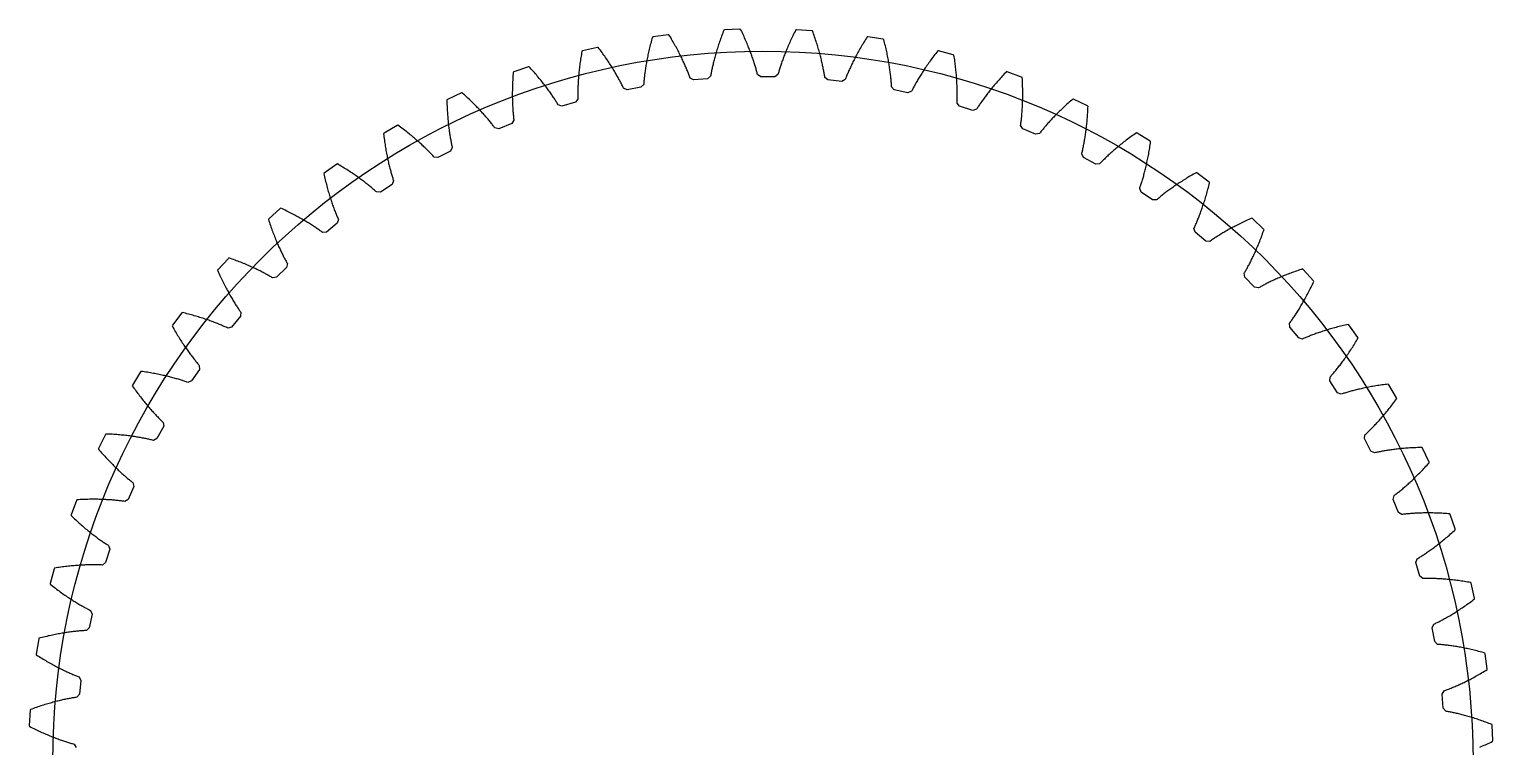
# Model space of a CAD drawing. Extents: x -37.7 to 39.8, y 270.3 to 347.9.
# Drawn here: x -37.7 to 39.8, y 309.8 to 347.9 of the extents above; entities that cross this region are included whole.
import ezdxf

# ---------------------------------------------------------------- set-up
doc = ezdxf.new("R2010")
doc.units = 0
doc.layers.get('0').update_dxf_attribs({"linetype": 'CONTINUOUS'})

msp = doc.modelspace()

# ---------------------------------------------------------------- linework, layer by layer
msp.add_lwpolyline([(39.15, 309.822), (39.222, 309.853), (39.294, 309.885), (39.368, 309.917), (39.442, 309.95), (39.517, 309.985), (39.593, 310.02), (39.669, 310.055), (39.746, 310.092), (39.824, 310.13), (39.83, 310.166), (39.798, 310.981), (39.79, 311.017), (39.709, 311.048), (39.629, 311.079), (39.55, 311.109), (39.472, 311.138), (39.395, 311.166), (39.318, 311.193), (39.242, 311.22), (39.167, 311.246), (39.093, 311.271), (39.02, 311.295), (38.948, 311.319), (38.877, 311.342), (38.806, 311.364), (38.737, 311.386), (38.668, 311.407), (38.6, 311.427), (38.533, 311.446), (38.467, 311.465), (38.402, 311.484), (38.338, 311.501), (38.274, 311.518), (38.212, 311.534), (38.15, 311.55), (38.09, 311.565), (38.03, 311.58), (37.972, 311.594), (37.914, 311.607), (37.857, 311.62), (37.802, 311.633), (37.747, 311.645), (37.693, 311.656), (37.64, 311.667), (37.588, 311.677), (37.537, 311.687), (37.487, 311.696), (37.438, 311.705), (37.391, 311.714), (37.344, 311.722), (37.208, 311.883), (37.143, 312.622), (37.248, 312.804), (37.293, 312.82), (37.339, 312.837), (37.385, 312.854), (37.433, 312.872), (37.481, 312.891), (37.531, 312.91), (37.581, 312.93), (37.632, 312.95), (37.684, 312.972), (37.736, 312.994), (37.79, 313.016), (37.844, 313.04), (37.9, 313.064), (37.956, 313.089), (38.013, 313.114), (38.07, 313.14), (38.129, 313.167), (38.188, 313.195), (38.248, 313.224), (38.309, 313.253), (38.371, 313.283), (38.434, 313.314), (38.497, 313.346), (38.561, 313.379), (38.626, 313.412), (38.691, 313.446), (38.757, 313.481), (38.824, 313.517), (38.892, 313.554), (38.961, 313.592), (39.03, 313.63), (39.1, 313.67), (39.17, 313.71), (39.242, 313.752), (39.313, 313.794), (39.386, 313.837), (39.459, 313.881), (39.533, 313.926), (39.535, 313.963), (39.424, 314.771), (39.412, 314.806), (39.329, 314.829), (39.246, 314.852), (39.165, 314.873), (39.084, 314.895), (39.004, 314.915), (38.925, 314.935), (38.847, 314.954), (38.77, 314.972), (38.694, 314.99), (38.619, 315.007), (38.545, 315.024), (38.471, 315.04), (38.399, 315.055), (38.328, 315.07), (38.257, 315.084), (38.188, 315.097), (38.119, 315.11), (38.052, 315.122), (37.985, 315.134), (37.919, 315.145), (37.855, 315.156), (37.791, 315.166), (37.728, 315.176), (37.667, 315.185), (37.606, 315.194), (37.546, 315.202), (37.487, 315.21), (37.43, 315.217), (37.373, 315.224), (37.317, 315.23), (37.263, 315.236), (37.209, 315.242), (37.156, 315.247), (37.105, 315.252), (37.054, 315.256), (37.005, 315.26), (36.956, 315.264), (36.908, 315.267), (36.758, 315.414), (36.62, 316.143), (36.707, 316.335), (36.75, 316.355), (36.794, 316.377), (36.839, 316.398), (36.885, 316.421), (36.931, 316.444), (36.978, 316.468), (37.026, 316.493), (37.075, 316.518), (37.124, 316.545), (37.175, 316.572), (37.226, 316.599), (37.278, 316.628), (37.33, 316.657), (37.384, 316.688), (37.438, 316.719), (37.493, 316.75), (37.548, 316.783), (37.605, 316.816), (37.662, 316.851), (37.719, 316.886), (37.778, 316.922), (37.837, 316.959), (37.897, 316.997), (37.957, 317.035), (38.019, 317.075), (38.081, 317.116), (38.143, 317.157), (38.206, 317.199), (38.27, 317.243), (38.334, 317.287), (38.399, 317.332), (38.465, 317.378), (38.531, 317.425), (38.598, 317.473), (38.666, 317.522), (38.734, 317.572), (38.802, 317.624), (38.872, 317.676), (38.87, 317.712), (38.68, 318.506), (38.665, 318.539), (38.579, 318.554), (38.495, 318.569), (38.412, 318.582), (38.329, 318.596), (38.248, 318.608), (38.168, 318.62), (38.088, 318.631), (38.01, 318.642), (37.932, 318.652), (37.856, 318.662), (37.78, 318.671), (37.706, 318.68), (37.632, 318.688), (37.56, 318.695), (37.488, 318.702), (37.418, 318.709), (37.348, 318.715), (37.28, 318.721), (37.212, 318.726), (37.146, 318.731), (37.08, 318.735), (37.016, 318.739), (36.953, 318.742), (36.89, 318.745), (36.829, 318.748), (36.769, 318.75), (36.71, 318.752), (36.652, 318.754), (36.595, 318.755), (36.538, 318.756), (36.483, 318.757), (36.43, 318.757), (36.377, 318.757), (36.325, 318.757), (36.274, 318.756), (36.224, 318.756), (36.176, 318.754), (36.128, 318.753), (35.963, 318.884), (35.755, 319.597), (35.823, 319.796), (35.864, 319.82), (35.906, 319.846), (35.948, 319.872), (35.991, 319.899), (36.035, 319.927), (36.079, 319.955), (36.125, 319.984), (36.171, 320.014), (36.218, 320.045), (36.265, 320.077), (36.313, 320.11), (36.362, 320.143), (36.411, 320.178), (36.462, 320.213), (36.512, 320.249), (36.564, 320.286), (36.616, 320.324), (36.669, 320.363), (36.722, 320.403), (36.776, 320.443), (36.831, 320.485), (36.886, 320.528), (36.942, 320.571), (36.999, 320.616), (37.056, 320.661), (37.113, 320.707), (37.171, 320.755), (37.23, 320.803), (37.289, 320.852), (37.349, 320.903), (37.409, 320.954), (37.47, 321.006), (37.532, 321.06), (37.593, 321.114), (37.656, 321.17), (37.719, 321.226), (37.782, 321.284), (37.846, 321.342), (37.84, 321.379), (37.573, 322.149), (37.555, 322.181), (37.469, 322.188), (37.383, 322.194), (37.299, 322.2), (37.216, 322.205), (37.134, 322.209), (37.052, 322.213), (36.972, 322.217), (36.893, 322.22), (36.815, 322.222), (36.738, 322.224), (36.662, 322.226), (36.587, 322.227), (36.513, 322.228), (36.44, 322.229), (36.368, 322.229), (36.297, 322.228), (36.228, 322.227), (36.159, 322.226), (36.091, 322.225), (36.025, 322.223), (35.959, 322.221), (35.895, 322.219), (35.831, 322.216), (35.769, 322.213), (35.708, 322.209), (35.648, 322.206), (35.589, 322.202), (35.531, 322.198), (35.474, 322.194), (35.418, 322.189), (35.363, 322.184), (35.309, 322.179), (35.257, 322.174), (35.205, 322.169), (35.154, 322.163), (35.105, 322.158), (35.057, 322.152), (35.009, 322.146), (34.833, 322.26), (34.556, 322.949), (34.604, 323.154), (34.642, 323.182), (34.681, 323.211), (34.721, 323.241), (34.761, 323.272), (34.802, 323.304), (34.843, 323.337), (34.886, 323.371), (34.928, 323.405), (34.972, 323.441), (35.016, 323.477), (35.061, 323.514), (35.106, 323.552), (35.152, 323.591), (35.198, 323.631), (35.245, 323.672), (35.293, 323.714), (35.341, 323.757), (35.39, 323.801), (35.439, 323.846), (35.489, 323.891), (35.539, 323.938), (35.59, 323.986), (35.642, 324.035), (35.693, 324.084), (35.746, 324.135), (35.798, 324.187), (35.852, 324.24), (35.905, 324.294), (35.959, 324.349), (36.014, 324.405), (36.069, 324.462), (36.124, 324.52), (36.18, 324.579), (36.236, 324.639), (36.293, 324.7), (36.35, 324.763), (36.407, 324.826), (36.465, 324.891), (36.456, 324.926), (36.115, 325.667), (36.094, 325.697), (36.007, 325.695), (35.922, 325.693), (35.837, 325.69), (35.754, 325.687), (35.671, 325.684), (35.59, 325.68), (35.51, 325.675), (35.431, 325.671), (35.353, 325.665), (35.276, 325.66), (35.2, 325.654), (35.126, 325.648), (35.052, 325.642), (34.979, 325.635), (34.908, 325.628), (34.837, 325.621), (34.768, 325.613), (34.7, 325.605), (34.633, 325.597), (34.567, 325.589), (34.502, 325.58), (34.438, 325.572), (34.375, 325.563), (34.313, 325.554), (34.253, 325.544), (34.193, 325.535), (34.135, 325.525), (34.077, 325.515), (34.021, 325.505), (33.966, 325.495), (33.912, 325.485), (33.859, 325.475), (33.807, 325.465), (33.756, 325.454), (33.706, 325.444), (33.658, 325.433), (33.61, 325.423), (33.564, 325.412), (33.377, 325.509), (33.034, 326.167), (33.061, 326.376), (33.097, 326.408), (33.133, 326.441), (33.169, 326.475), (33.206, 326.509), (33.244, 326.545), (33.282, 326.582), (33.321, 326.619), (33.36, 326.658), (33.4, 326.697), (33.44, 326.738), (33.481, 326.779), (33.522, 326.822), (33.564, 326.865), (33.606, 326.909), (33.649, 326.955), (33.692, 327.001), (33.736, 327.048), (33.78, 327.097), (33.825, 327.146), (33.87, 327.197), (33.916, 327.248), (33.961, 327.301), (34.008, 327.354), (34.054, 327.409), (34.101, 327.464), (34.149, 327.521), (34.197, 327.579), (34.245, 327.638), (34.293, 327.698), (34.342, 327.759), (34.391, 327.821), (34.441, 327.884), (34.49, 327.948), (34.541, 328.014), (34.591, 328.08), (34.641, 328.148), (34.692, 328.217), (34.743, 328.287), (34.731, 328.322), (34.319, 329.025), (34.295, 329.053), (34.209, 329.043), (34.124, 329.032), (34.04, 329.021), (33.957, 329.01), (33.876, 328.998), (33.795, 328.986), (33.716, 328.974), (33.638, 328.962), (33.561, 328.949), (33.485, 328.936), (33.41, 328.923), (33.336, 328.909), (33.263, 328.896), (33.192, 328.882), (33.121, 328.868), (33.052, 328.854), (32.984, 328.839), (32.917, 328.825), (32.851, 328.81), (32.786, 328.795), (32.722, 328.781), (32.659, 328.766), (32.597, 328.751), (32.537, 328.735), (32.478, 328.72), (32.419, 328.705), (32.362, 328.69), (32.306, 328.674), (32.251, 328.659), (32.197, 328.644), (32.144, 328.628), (32.092, 328.613), (32.042, 328.597), (31.992, 328.582), (31.944, 328.567), (31.896, 328.552), (31.85, 328.537), (31.805, 328.522), (31.609, 328.599), (31.203, 329.221), (31.211, 329.431), (31.243, 329.466), (31.275, 329.503), (31.308, 329.54), (31.341, 329.578), (31.375, 329.617), (31.41, 329.658), (31.445, 329.699), (31.48, 329.741), (31.516, 329.784), (31.552, 329.828), (31.588, 329.874), (31.625, 329.92), (31.663, 329.967), (31.701, 330.015), (31.739, 330.065), (31.777, 330.115), (31.816, 330.167), (31.855, 330.219), (31.895, 330.273), (31.935, 330.327), (31.975, 330.383), (32.016, 330.44), (32.056, 330.498), (32.098, 330.556), (32.139, 330.616), (32.181, 330.678), (32.222, 330.74), (32.265, 330.803), (32.307, 330.867), (32.35, 330.933), (32.392, 331), (32.435, 331.067), (32.479, 331.136), (32.522, 331.206), (32.566, 331.277), (32.609, 331.35), (32.653, 331.423), (32.697, 331.498), (32.682, 331.531), (32.202, 332.191), (32.175, 332.216), (32.091, 332.198), (32.007, 332.179), (31.925, 332.159), (31.844, 332.14), (31.764, 332.121), (31.685, 332.101), (31.607, 332.081), (31.531, 332.061), (31.455, 332.041), (31.381, 332.02), (31.308, 332), (31.236, 331.979), (31.165, 331.959), (31.095, 331.938), (31.026, 331.917), (30.958, 331.896), (30.892, 331.875), (30.826, 331.854), (30.762, 331.833), (30.699, 331.812), (30.637, 331.791), (30.576, 331.77), (30.516, 331.749), (30.457, 331.728), (30.4, 331.707), (30.343, 331.686), (30.288, 331.665), (30.233, 331.645), (30.18, 331.624), (30.128, 331.603), (30.077, 331.583), (30.027, 331.562), (29.978, 331.542), (29.93, 331.522), (29.884, 331.502), (29.838, 331.482), (29.793, 331.463), (29.75, 331.443), (29.548, 331.502), (29.083, 332.08), (29.069, 332.29), (29.098, 332.328), (29.126, 332.368), (29.155, 332.408), (29.185, 332.449), (29.215, 332.492), (29.245, 332.535), (29.276, 332.58), (29.307, 332.625), (29.338, 332.672), (29.37, 332.719), (29.402, 332.768), (29.434, 332.817), (29.467, 332.868), (29.499, 332.92), (29.533, 332.973), (29.566, 333.027), (29.6, 333.082), (29.634, 333.138), (29.668, 333.195), (29.702, 333.253), (29.737, 333.312), (29.771, 333.373), (29.806, 333.434), (29.842, 333.497), (29.877, 333.561), (29.912, 333.626), (29.948, 333.692), (29.984, 333.759), (30.019, 333.827), (30.055, 333.897), (30.092, 333.967), (30.128, 334.039), (30.164, 334.112), (30.2, 334.185), (30.237, 334.261), (30.273, 334.337), (30.309, 334.414), (30.346, 334.493), (30.327, 334.524), (29.786, 335.134), (29.756, 335.157), (29.674, 335.13), (29.593, 335.103), (29.513, 335.076), (29.434, 335.048), (29.356, 335.021), (29.28, 334.994), (29.204, 334.966), (29.13, 334.939), (29.057, 334.911), (28.985, 334.884), (28.914, 334.856), (28.844, 334.829), (28.776, 334.801), (28.708, 334.774), (28.642, 334.746), (28.577, 334.719), (28.512, 334.691), (28.449, 334.664), (28.387, 334.637), (28.327, 334.61), (28.267, 334.583), (28.208, 334.556), (28.151, 334.529), (28.094, 334.502), (28.039, 334.476), (27.985, 334.449), (27.932, 334.423), (27.88, 334.397), (27.829, 334.371), (27.779, 334.346), (27.73, 334.32), (27.682, 334.295), (27.636, 334.27), (27.59, 334.246), (27.546, 334.221), (27.502, 334.197), (27.46, 334.173), (27.418, 334.15), (27.211, 334.188), (26.692, 334.718), (26.658, 334.926), (26.682, 334.967), (26.707, 335.008), (26.732, 335.051), (26.757, 335.096), (26.783, 335.141), (26.809, 335.187), (26.835, 335.234), (26.861, 335.282), (26.888, 335.332), (26.915, 335.382), (26.942, 335.434), (26.969, 335.486), (26.997, 335.54), (27.024, 335.594), (27.052, 335.65), (27.08, 335.707), (27.108, 335.765), (27.136, 335.824), (27.165, 335.885), (27.193, 335.946), (27.222, 336.008), (27.251, 336.072), (27.279, 336.137), (27.308, 336.203), (27.337, 336.269), (27.366, 336.338), (27.395, 336.407), (27.424, 336.477), (27.453, 336.548), (27.482, 336.621), (27.511, 336.695), (27.54, 336.77), (27.569, 336.846), (27.598, 336.923), (27.627, 337.001), (27.655, 337.08), (27.684, 337.161), (27.713, 337.243), (27.691, 337.272), (27.092, 337.826), (27.061, 337.846), (26.981, 337.811), (26.903, 337.776), (26.826, 337.741), (26.751, 337.706), (26.676, 337.672), (26.602, 337.637), (26.53, 337.602), (26.459, 337.568), (26.389, 337.533), (26.32, 337.498), (26.252, 337.464), (26.185, 337.43), (26.12, 337.396), (26.055, 337.362), (25.992, 337.328), (25.929, 337.294), (25.868, 337.261), (25.808, 337.227), (25.749, 337.194), (25.691, 337.161), (25.635, 337.128), (25.579, 337.096), (25.524, 337.064), (25.471, 337.032), (25.419, 337), (25.367, 336.968), (25.317, 336.937), (25.268, 336.906), (25.219, 336.875), (25.172, 336.845), (25.126, 336.815), (25.081, 336.785), (25.037, 336.756), (24.994, 336.727), (24.952, 336.698), (24.911, 336.67), (24.871, 336.642), (24.833, 336.614), (24.623, 336.632), (24.054, 337.109), (24, 337.312), (24.02, 337.355), (24.041, 337.399), (24.061, 337.445), (24.082, 337.491), (24.103, 337.538), (24.125, 337.587), (24.146, 337.636), (24.167, 337.687), (24.189, 337.739), (24.211, 337.791), (24.233, 337.845), (24.255, 337.9), (24.277, 337.956), (24.299, 338.014), (24.321, 338.072), (24.343, 338.131), (24.366, 338.192), (24.388, 338.253), (24.41, 338.316), (24.433, 338.38), (24.455, 338.445), (24.477, 338.511), (24.5, 338.578), (24.522, 338.647), (24.544, 338.716), (24.566, 338.787), (24.588, 338.858), (24.61, 338.931), (24.632, 339.005), (24.654, 339.08), (24.675, 339.156), (24.697, 339.234), (24.718, 339.312), (24.739, 339.392), (24.76, 339.472), (24.781, 339.554), (24.802, 339.637), (24.822, 339.721), (24.798, 339.749), (24.148, 340.241), (24.115, 340.258), (24.039, 340.215), (23.965, 340.173), (23.892, 340.131), (23.82, 340.089), (23.749, 340.047), (23.679, 340.005), (23.61, 339.963), (23.543, 339.922), (23.476, 339.88), (23.411, 339.839), (23.347, 339.799), (23.284, 339.758), (23.222, 339.718), (23.161, 339.677), (23.101, 339.638), (23.043, 339.598), (22.985, 339.559), (22.929, 339.519), (22.873, 339.481), (22.819, 339.442), (22.766, 339.404), (22.713, 339.366), (22.662, 339.329), (22.612, 339.292), (22.563, 339.255), (22.515, 339.218), (22.468, 339.182), (22.422, 339.147), (22.377, 339.111), (22.333, 339.077), (22.29, 339.042), (22.248, 339.008), (22.208, 338.975), (22.168, 338.942), (22.129, 338.909), (22.091, 338.877), (22.054, 338.845), (22.018, 338.814), (21.807, 338.811), (21.195, 339.229), (21.121, 339.427), (21.137, 339.471), (21.153, 339.517), (21.169, 339.564), (21.185, 339.613), (21.202, 339.662), (21.218, 339.712), (21.234, 339.764), (21.251, 339.816), (21.267, 339.87), (21.284, 339.924), (21.3, 339.98), (21.317, 340.037), (21.333, 340.095), (21.35, 340.154), (21.366, 340.214), (21.382, 340.276), (21.399, 340.338), (21.415, 340.401), (21.431, 340.466), (21.447, 340.532), (21.463, 340.599), (21.478, 340.667), (21.494, 340.736), (21.509, 340.806), (21.525, 340.877), (21.54, 340.949), (21.555, 341.023), (21.569, 341.098), (21.584, 341.173), (21.598, 341.25), (21.612, 341.328), (21.626, 341.407), (21.64, 341.487), (21.653, 341.569), (21.666, 341.651), (21.679, 341.734), (21.691, 341.819), (21.703, 341.905), (21.676, 341.93), (20.981, 342.356), (20.946, 342.369), (20.875, 342.319), (20.805, 342.27), (20.737, 342.221), (20.669, 342.172), (20.603, 342.123), (20.537, 342.075), (20.473, 342.027), (20.41, 341.979), (20.348, 341.931), (20.287, 341.884), (20.227, 341.837), (20.169, 341.79), (20.111, 341.744), (20.054, 341.698), (19.999, 341.653), (19.944, 341.608), (19.891, 341.563), (19.838, 341.518), (19.787, 341.474), (19.737, 341.431), (19.687, 341.387), (19.639, 341.345), (19.592, 341.302), (19.546, 341.26), (19.5, 341.219), (19.456, 341.178), (19.413, 341.138), (19.371, 341.098), (19.329, 341.058), (19.289, 341.019), (19.25, 340.981), (19.211, 340.943), (19.174, 340.905), (19.138, 340.869), (19.102, 340.832), (19.067, 340.796), (19.034, 340.761), (19.001, 340.727), (18.792, 340.703), (18.141, 341.06), (18.048, 341.249), (18.06, 341.295), (18.071, 341.342), (18.083, 341.391), (18.094, 341.44), (18.106, 341.491), (18.117, 341.542), (18.128, 341.595), (18.139, 341.649), (18.151, 341.704), (18.162, 341.76), (18.173, 341.817), (18.183, 341.875), (18.194, 341.935), (18.205, 341.995), (18.215, 342.057), (18.225, 342.119), (18.235, 342.183), (18.245, 342.248), (18.255, 342.313), (18.264, 342.38), (18.274, 342.449), (18.282, 342.518), (18.291, 342.588), (18.3, 342.659), (18.308, 342.732), (18.316, 342.805), (18.323, 342.88), (18.331, 342.956), (18.338, 343.032), (18.345, 343.11), (18.351, 343.189), (18.357, 343.269), (18.362, 343.35), (18.368, 343.432), (18.373, 343.516), (18.377, 343.6), (18.381, 343.686), (18.385, 343.772), (18.355, 343.794), (17.622, 344.15), (17.586, 344.16), (17.52, 344.104), (17.456, 344.048), (17.392, 343.992), (17.33, 343.937), (17.268, 343.882), (17.208, 343.827), (17.149, 343.773), (17.091, 343.719), (17.034, 343.666), (16.978, 343.613), (16.923, 343.56), (16.869, 343.508), (16.816, 343.456), (16.764, 343.405), (16.713, 343.354), (16.664, 343.304), (16.615, 343.254), (16.567, 343.205), (16.52, 343.156), (16.474, 343.107), (16.43, 343.06), (16.386, 343.012), (16.343, 342.966), (16.301, 342.919), (16.26, 342.874), (16.22, 342.829), (16.181, 342.784), (16.143, 342.74), (16.106, 342.697), (16.069, 342.654), (16.034, 342.612), (15.999, 342.57), (15.966, 342.53), (15.933, 342.489), (15.901, 342.45), (15.87, 342.411), (15.84, 342.372), (15.811, 342.335), (15.605, 342.291), (14.923, 342.582), (14.812, 342.761), (14.819, 342.808), (14.826, 342.856), (14.832, 342.905), (14.839, 342.956), (14.845, 343.007), (14.851, 343.06), (14.857, 343.113), (14.863, 343.168), (14.869, 343.224), (14.875, 343.281), (14.88, 343.339), (14.885, 343.398), (14.89, 343.458), (14.894, 343.519), (14.899, 343.581), (14.903, 343.644), (14.906, 343.709), (14.91, 343.774), (14.913, 343.841), (14.916, 343.908), (14.918, 343.977), (14.921, 344.047), (14.922, 344.117), (14.924, 344.189), (14.925, 344.262), (14.926, 344.336), (14.926, 344.411), (14.926, 344.487), (14.925, 344.564), (14.924, 344.642), (14.923, 344.722), (14.921, 344.802), (14.919, 344.883), (14.916, 344.965), (14.912, 345.049), (14.909, 345.133), (14.904, 345.219), (14.899, 345.305), (14.868, 345.324), (14.103, 345.607), (14.066, 345.613), (14.007, 345.55), (13.948, 345.488), (13.89, 345.426), (13.833, 345.365), (13.778, 345.305), (13.723, 345.244), (13.669, 345.185), (13.617, 345.125), (13.565, 345.067), (13.515, 345.008), (13.465, 344.951), (13.417, 344.893), (13.369, 344.837), (13.323, 344.781), (13.277, 344.725), (13.232, 344.67), (13.189, 344.616), (13.146, 344.562), (13.104, 344.509), (13.063, 344.456), (13.023, 344.404), (12.984, 344.353), (12.946, 344.302), (12.909, 344.252), (12.873, 344.203), (12.838, 344.154), (12.803, 344.106), (12.769, 344.058), (12.737, 344.012), (12.705, 343.965), (12.674, 343.92), (12.643, 343.875), (12.614, 343.831), (12.585, 343.788), (12.558, 343.746), (12.531, 343.704), (12.505, 343.663), (12.479, 343.622), (12.279, 343.559), (11.571, 343.781), (11.443, 343.948), (11.445, 343.996), (11.447, 344.045), (11.449, 344.094), (11.451, 344.145), (11.452, 344.197), (11.453, 344.25), (11.454, 344.304), (11.454, 344.359), (11.454, 344.415), (11.454, 344.472), (11.454, 344.53), (11.453, 344.589), (11.452, 344.65), (11.451, 344.711), (11.449, 344.773), (11.447, 344.837), (11.444, 344.901), (11.441, 344.967), (11.438, 345.033), (11.434, 345.101), (11.43, 345.169), (11.425, 345.239), (11.42, 345.309), (11.414, 345.381), (11.408, 345.454), (11.402, 345.527), (11.395, 345.602), (11.387, 345.678), (11.379, 345.754), (11.37, 345.832), (11.361, 345.911), (11.351, 345.99), (11.341, 346.071), (11.33, 346.153), (11.319, 346.235), (11.307, 346.319), (11.294, 346.403), (11.281, 346.489), (11.247, 346.505), (10.458, 346.711), (10.422, 346.714), (10.368, 346.645), (10.316, 346.578), (10.264, 346.511), (10.214, 346.444), (10.164, 346.379), (10.116, 346.313), (10.068, 346.249), (10.022, 346.184), (9.976, 346.121), (9.932, 346.058), (9.888, 345.996), (9.845, 345.934), (9.804, 345.873), (9.763, 345.813), (9.723, 345.753), (9.684, 345.694), (9.646, 345.636), (9.608, 345.578), (9.572, 345.521), (9.537, 345.464), (9.502, 345.409), (9.468, 345.354), (9.435, 345.3), (9.403, 345.246), (9.372, 345.193), (9.342, 345.141), (9.312, 345.09), (9.283, 345.04), (9.255, 344.99), (9.228, 344.941), (9.201, 344.893), (9.176, 344.845), (9.151, 344.798), (9.126, 344.753), (9.103, 344.708), (9.08, 344.663), (9.058, 344.62), (9.037, 344.577), (8.844, 344.494), (8.117, 344.646), (7.974, 344.8), (7.971, 344.848), (7.968, 344.896), (7.965, 344.946), (7.962, 344.997), (7.958, 345.048), (7.954, 345.101), (7.95, 345.155), (7.945, 345.21), (7.939, 345.265), (7.934, 345.322), (7.928, 345.38), (7.921, 345.439), (7.914, 345.499), (7.907, 345.56), (7.899, 345.622), (7.89, 345.684), (7.882, 345.748), (7.872, 345.813), (7.862, 345.879), (7.852, 345.946), (7.841, 346.014), (7.829, 346.083), (7.817, 346.152), (7.805, 346.223), (7.792, 346.295), (7.778, 346.367), (7.764, 346.441), (7.749, 346.516), (7.733, 346.591), (7.717, 346.668), (7.7, 346.745), (7.683, 346.823), (7.664, 346.902), (7.646, 346.983), (7.626, 347.064), (7.606, 347.146), (7.585, 347.229), (7.563, 347.313), (7.529, 347.325), (6.723, 347.453), (6.686, 347.452), (6.64, 347.379), (6.594, 347.306), (6.55, 347.235), (6.506, 347.164), (6.463, 347.093), (6.421, 347.024), (6.38, 346.954), (6.34, 346.886), (6.301, 346.818), (6.263, 346.751), (6.226, 346.685), (6.189, 346.62), (6.154, 346.555), (6.119, 346.491), (6.085, 346.427), (6.052, 346.365), (6.02, 346.303), (5.988, 346.242), (5.958, 346.182), (5.928, 346.122), (5.899, 346.063), (5.871, 346.005), (5.843, 345.948), (5.817, 345.892), (5.791, 345.836), (5.766, 345.781), (5.741, 345.727), (5.717, 345.674), (5.694, 345.622), (5.672, 345.571), (5.65, 345.52), (5.629, 345.47), (5.609, 345.421), (5.59, 345.373), (5.571, 345.326), (5.552, 345.28), (5.535, 345.235), (5.518, 345.19), (5.333, 345.088), (4.596, 345.169), (4.438, 345.308), (4.431, 345.355), (4.423, 345.403), (4.415, 345.452), (4.407, 345.502), (4.398, 345.553), (4.389, 345.605), (4.379, 345.658), (4.369, 345.712), (4.358, 345.767), (4.347, 345.823), (4.335, 345.88), (4.323, 345.938), (4.31, 345.997), (4.297, 346.057), (4.283, 346.118), (4.268, 346.18), (4.253, 346.242), (4.237, 346.306), (4.221, 346.371), (4.204, 346.436), (4.187, 346.502), (4.169, 346.57), (4.15, 346.638), (4.13, 346.707), (4.11, 346.777), (4.089, 346.848), (4.068, 346.92), (4.046, 346.993), (4.023, 347.066), (3.999, 347.141), (3.975, 347.216), (3.95, 347.292), (3.924, 347.37), (3.897, 347.448), (3.87, 347.526), (3.842, 347.606), (3.813, 347.686), (3.783, 347.768), (3.747, 347.777), (2.933, 347.825), (2.897, 347.82), (2.857, 347.743), (2.819, 347.667), (2.782, 347.591), (2.745, 347.516), (2.71, 347.442), (2.675, 347.368), (2.641, 347.295), (2.608, 347.224), (2.576, 347.152), (2.544, 347.082), (2.513, 347.012), (2.484, 346.944), (2.455, 346.876), (2.426, 346.808), (2.399, 346.742), (2.372, 346.676), (2.346, 346.612), (2.321, 346.548), (2.296, 346.485), (2.272, 346.423), (2.249, 346.361), (2.227, 346.301), (2.205, 346.241), (2.184, 346.183), (2.164, 346.125), (2.144, 346.068), (2.125, 346.012), (2.107, 345.956), (2.089, 345.902), (2.072, 345.849), (2.055, 345.796), (2.039, 345.745), (2.024, 345.694), (2.009, 345.644), (1.995, 345.596), (1.981, 345.548), (1.968, 345.501), (1.955, 345.455), (1.782, 345.336), (1.04, 345.343), (0.869, 345.466), (0.857, 345.512), (0.845, 345.56), (0.833, 345.608), (0.819, 345.657), (0.806, 345.707), (0.791, 345.758), (0.776, 345.809), (0.761, 345.862), (0.745, 345.916), (0.728, 345.971), (0.711, 346.026), (0.693, 346.083), (0.674, 346.14), (0.655, 346.198), (0.635, 346.257), (0.615, 346.317), (0.594, 346.378), (0.572, 346.44), (0.549, 346.503), (0.526, 346.566), (0.502, 346.631), (0.477, 346.696), (0.452, 346.762), (0.426, 346.829), (0.399, 346.897), (0.371, 346.965), (0.343, 347.035), (0.314, 347.105), (0.284, 347.176), (0.253, 347.248), (0.221, 347.32), (0.189, 347.394), (0.156, 347.468), (0.121, 347.543), (0.086, 347.619), (0.051, 347.695), (0.014, 347.772), (-0.024, 347.85), (-0.06, 347.856), (-0.875, 347.824), (-0.911, 347.816), (-0.942, 347.735), (-0.973, 347.655), (-1.003, 347.576), (-1.032, 347.498), (-1.06, 347.421), (-1.087, 347.344), (-1.114, 347.268), (-1.14, 347.193), (-1.165, 347.119), (-1.189, 347.046), (-1.213, 346.974), (-1.236, 346.903), (-1.258, 346.832), (-1.28, 346.763), (-1.301, 346.694), (-1.321, 346.626), (-1.34, 346.559), (-1.359, 346.493), (-1.378, 346.428), (-1.395, 346.364), (-1.412, 346.3), (-1.428, 346.238), (-1.444, 346.176), (-1.459, 346.116), (-1.474, 346.056), (-1.488, 345.998), (-1.501, 345.94), (-1.514, 345.883), (-1.527, 345.828), (-1.539, 345.773), (-1.55, 345.719), (-1.561, 345.666), (-1.571, 345.614), (-1.581, 345.563), (-1.59, 345.513), (-1.599, 345.464), (-1.608, 345.417), (-1.616, 345.37), (-1.777, 345.234), (-2.516, 345.169), (-2.698, 345.274), (-2.714, 345.319), (-2.731, 345.365), (-2.748, 345.411), (-2.766, 345.459), (-2.785, 345.507), (-2.804, 345.557), (-2.824, 345.607), (-2.845, 345.658), (-2.866, 345.71), (-2.888, 345.762), (-2.91, 345.816), (-2.934, 345.87), (-2.958, 345.926), (-2.983, 345.982), (-3.008, 346.039), (-3.034, 346.096), (-3.061, 346.155), (-3.089, 346.214), (-3.118, 346.274), (-3.147, 346.335), (-3.177, 346.397), (-3.208, 346.46), (-3.24, 346.523), (-3.273, 346.587), (-3.306, 346.652), (-3.34, 346.717), (-3.375, 346.783), (-3.411, 346.85), (-3.448, 346.918), (-3.486, 346.987), (-3.524, 347.056), (-3.564, 347.126), (-3.604, 347.196), (-3.646, 347.268), (-3.688, 347.339), (-3.731, 347.412), (-3.775, 347.485), (-3.82, 347.559), (-3.857, 347.561), (-4.665, 347.45), (-4.7, 347.438), (-4.723, 347.355), (-4.746, 347.272), (-4.768, 347.191), (-4.789, 347.11), (-4.809, 347.03), (-4.829, 346.951), (-4.848, 346.873), (-4.866, 346.796), (-4.884, 346.72), (-4.901, 346.645), (-4.918, 346.571), (-4.934, 346.497), (-4.949, 346.425), (-4.964, 346.354), (-4.978, 346.283), (-4.991, 346.214), (-5.004, 346.145), (-5.016, 346.078), (-5.028, 346.011), (-5.039, 345.945), (-5.05, 345.881), (-5.06, 345.817), (-5.07, 345.754), (-5.079, 345.693), (-5.088, 345.632), (-5.096, 345.572), (-5.104, 345.513), (-5.111, 345.456), (-5.118, 345.399), (-5.124, 345.343), (-5.13, 345.289), (-5.136, 345.235), (-5.141, 345.182), (-5.146, 345.131), (-5.15, 345.08), (-5.154, 345.031), (-5.158, 344.982), (-5.161, 344.934), (-5.308, 344.784), (-6.037, 344.646), (-6.229, 344.733), (-6.249, 344.776), (-6.271, 344.82), (-6.292, 344.865), (-6.315, 344.911), (-6.338, 344.957), (-6.362, 345.004), (-6.387, 345.052), (-6.412, 345.101), (-6.439, 345.15), (-6.466, 345.201), (-6.493, 345.252), (-6.522, 345.304), (-6.551, 345.356), (-6.582, 345.41), (-6.613, 345.464), (-6.644, 345.519), (-6.677, 345.574), (-6.71, 345.631), (-6.745, 345.688), (-6.78, 345.745), (-6.816, 345.804), (-6.853, 345.863), (-6.891, 345.923), (-6.929, 345.983), (-6.969, 346.045), (-7.01, 346.107), (-7.051, 346.169), (-7.093, 346.232), (-7.137, 346.296), (-7.181, 346.36), (-7.226, 346.425), (-7.272, 346.491), (-7.319, 346.557), (-7.367, 346.624), (-7.416, 346.692), (-7.467, 346.76), (-7.518, 346.828), (-7.57, 346.898), (-7.606, 346.896), (-8.4, 346.706), (-8.433, 346.691), (-8.448, 346.605), (-8.463, 346.521), (-8.476, 346.438), (-8.49, 346.355), (-8.502, 346.274), (-8.514, 346.194), (-8.525, 346.114), (-8.536, 346.036), (-8.546, 345.958), (-8.556, 345.882), (-8.565, 345.806), (-8.574, 345.732), (-8.582, 345.658), (-8.589, 345.586), (-8.597, 345.514), (-8.603, 345.444), (-8.609, 345.374), (-8.615, 345.306), (-8.62, 345.238), (-8.625, 345.172), (-8.629, 345.106), (-8.633, 345.042), (-8.636, 344.979), (-8.639, 344.916), (-8.642, 344.855), (-8.644, 344.795), (-8.646, 344.736), (-8.648, 344.678), (-8.649, 344.621), (-8.65, 344.564), (-8.651, 344.509), (-8.651, 344.456), (-8.651, 344.403), (-8.651, 344.351), (-8.65, 344.3), (-8.65, 344.25), (-8.648, 344.202), (-8.647, 344.154), (-8.778, 343.989), (-9.491, 343.781), (-9.69, 343.849), (-9.715, 343.89), (-9.74, 343.932), (-9.766, 343.974), (-9.793, 344.017), (-9.821, 344.061), (-9.849, 344.105), (-9.878, 344.151), (-9.909, 344.197), (-9.939, 344.244), (-9.971, 344.291), (-10.004, 344.339), (-10.037, 344.388), (-10.072, 344.437), (-10.107, 344.488), (-10.143, 344.538), (-10.18, 344.59), (-10.218, 344.642), (-10.257, 344.695), (-10.297, 344.748), (-10.337, 344.802), (-10.379, 344.857), (-10.422, 344.912), (-10.465, 344.968), (-10.51, 345.025), (-10.555, 345.082), (-10.601, 345.139), (-10.649, 345.197), (-10.697, 345.256), (-10.746, 345.315), (-10.797, 345.375), (-10.848, 345.435), (-10.9, 345.496), (-10.954, 345.558), (-11.008, 345.619), (-11.064, 345.682), (-11.12, 345.745), (-11.178, 345.808), (-11.236, 345.872), (-11.273, 345.866), (-12.044, 345.599), (-12.075, 345.581), (-12.082, 345.495), (-12.088, 345.409), (-12.094, 345.325), (-12.099, 345.242), (-12.103, 345.16), (-12.107, 345.078), (-12.111, 344.998), (-12.114, 344.919), (-12.116, 344.841), (-12.118, 344.764), (-12.12, 344.688), (-12.121, 344.613), (-12.122, 344.539), (-12.123, 344.466), (-12.123, 344.394), (-12.122, 344.323), (-12.122, 344.254), (-12.12, 344.185), (-12.119, 344.117), (-12.117, 344.051), (-12.115, 343.985), (-12.113, 343.921), (-12.11, 343.857), (-12.107, 343.795), (-12.103, 343.734), (-12.1, 343.674), (-12.096, 343.615), (-12.092, 343.557), (-12.088, 343.5), (-12.083, 343.444), (-12.078, 343.389), (-12.073, 343.335), (-12.068, 343.283), (-12.063, 343.231), (-12.057, 343.18), (-12.052, 343.131), (-12.046, 343.083), (-12.04, 343.035), (-12.154, 342.859), (-12.843, 342.582), (-13.048, 342.63), (-13.076, 342.668), (-13.105, 342.707), (-13.136, 342.747), (-13.167, 342.787), (-13.198, 342.828), (-13.231, 342.869), (-13.265, 342.912), (-13.299, 342.954), (-13.335, 342.998), (-13.371, 343.042), (-13.408, 343.087), (-13.446, 343.132), (-13.485, 343.178), (-13.525, 343.224), (-13.566, 343.271), (-13.608, 343.319), (-13.651, 343.367), (-13.695, 343.416), (-13.74, 343.465), (-13.785, 343.515), (-13.832, 343.565), (-13.88, 343.616), (-13.929, 343.668), (-13.979, 343.719), (-14.029, 343.772), (-14.081, 343.824), (-14.134, 343.878), (-14.188, 343.931), (-14.243, 343.985), (-14.299, 344.04), (-14.356, 344.095), (-14.414, 344.15), (-14.473, 344.206), (-14.533, 344.262), (-14.594, 344.319), (-14.657, 344.376), (-14.72, 344.433), (-14.785, 344.491), (-14.821, 344.482), (-15.561, 344.141), (-15.591, 344.12), (-15.589, 344.033), (-15.587, 343.948), (-15.584, 343.863), (-15.581, 343.78), (-15.578, 343.697), (-15.574, 343.616), (-15.569, 343.536), (-15.565, 343.457), (-15.56, 343.379), (-15.554, 343.302), (-15.548, 343.226), (-15.542, 343.152), (-15.536, 343.078), (-15.529, 343.005), (-15.522, 342.934), (-15.515, 342.863), (-15.507, 342.794), (-15.499, 342.726), (-15.491, 342.659), (-15.483, 342.593), (-15.474, 342.528), (-15.466, 342.464), (-15.457, 342.401), (-15.448, 342.339), (-15.438, 342.279), (-15.429, 342.219), (-15.419, 342.161), (-15.409, 342.103), (-15.399, 342.047), (-15.389, 341.992), (-15.379, 341.938), (-15.369, 341.885), (-15.359, 341.833), (-15.348, 341.782), (-15.338, 341.732), (-15.327, 341.684), (-15.317, 341.636), (-15.306, 341.59), (-15.403, 341.403), (-16.061, 341.06), (-16.27, 341.087), (-16.302, 341.123), (-16.335, 341.159), (-16.369, 341.195), (-16.403, 341.232), (-16.439, 341.27), (-16.476, 341.308), (-16.513, 341.347), (-16.552, 341.386), (-16.591, 341.426), (-16.632, 341.466), (-16.673, 341.507), (-16.716, 341.548), (-16.759, 341.59), (-16.803, 341.632), (-16.849, 341.675), (-16.895, 341.718), (-16.942, 341.762), (-16.991, 341.806), (-17.04, 341.851), (-17.091, 341.896), (-17.142, 341.942), (-17.195, 341.987), (-17.248, 342.034), (-17.303, 342.08), (-17.358, 342.127), (-17.415, 342.175), (-17.473, 342.223), (-17.532, 342.271), (-17.592, 342.319), (-17.653, 342.368), (-17.715, 342.417), (-17.778, 342.467), (-17.843, 342.516), (-17.908, 342.567), (-17.974, 342.617), (-18.042, 342.667), (-18.111, 342.718), (-18.181, 342.769), (-18.216, 342.757), (-18.919, 342.345), (-18.947, 342.321), (-18.937, 342.235), (-18.926, 342.15), (-18.915, 342.066), (-18.904, 341.983), (-18.892, 341.902), (-18.88, 341.821), (-18.868, 341.742), (-18.856, 341.664), (-18.843, 341.587), (-18.83, 341.511), (-18.817, 341.436), (-18.803, 341.362), (-18.79, 341.289), (-18.776, 341.218), (-18.762, 341.147), (-18.748, 341.078), (-18.733, 341.01), (-18.719, 340.943), (-18.704, 340.877), (-18.69, 340.812), (-18.675, 340.748), (-18.66, 340.685), (-18.645, 340.623), (-18.629, 340.563), (-18.614, 340.504), (-18.599, 340.445), (-18.584, 340.388), (-18.568, 340.332), (-18.553, 340.277), (-18.538, 340.223), (-18.522, 340.17), (-18.507, 340.118), (-18.492, 340.068), (-18.476, 340.018), (-18.461, 339.97), (-18.446, 339.922), (-18.431, 339.876), (-18.416, 339.831), (-18.493, 339.635), (-19.115, 339.229), (-19.325, 339.237), (-19.36, 339.269), (-19.397, 339.301), (-19.434, 339.334), (-19.472, 339.367), (-19.511, 339.401), (-19.552, 339.436), (-19.593, 339.471), (-19.635, 339.506), (-19.678, 339.542), (-19.722, 339.578), (-19.768, 339.614), (-19.814, 339.651), (-19.861, 339.689), (-19.909, 339.727), (-19.959, 339.765), (-20.009, 339.803), (-20.061, 339.842), (-20.113, 339.881), (-20.167, 339.921), (-20.221, 339.961), (-20.277, 340.001), (-20.334, 340.042), (-20.392, 340.082), (-20.45, 340.124), (-20.51, 340.165), (-20.572, 340.207), (-20.634, 340.248), (-20.697, 340.291), (-20.761, 340.333), (-20.827, 340.376), (-20.894, 340.418), (-20.961, 340.461), (-21.03, 340.505), (-21.1, 340.548), (-21.171, 340.592), (-21.244, 340.635), (-21.317, 340.679), (-21.392, 340.723), (-21.425, 340.708), (-22.085, 340.228), (-22.11, 340.201), (-22.092, 340.117), (-22.073, 340.033), (-22.054, 339.951), (-22.034, 339.87), (-22.015, 339.79), (-21.995, 339.711), (-21.975, 339.633), (-21.955, 339.557), (-21.935, 339.481), (-21.914, 339.407), (-21.894, 339.334), (-21.873, 339.262), (-21.853, 339.191), (-21.832, 339.121), (-21.811, 339.052), (-21.79, 338.984), (-21.769, 338.918), (-21.748, 338.852), (-21.727, 338.788), (-21.706, 338.725), (-21.685, 338.663), (-21.664, 338.602), (-21.643, 338.542), (-21.622, 338.483), (-21.601, 338.426), (-21.58, 338.369), (-21.559, 338.314), (-21.539, 338.259), (-21.518, 338.206), (-21.497, 338.154), (-21.477, 338.103), (-21.456, 338.053), (-21.436, 338.004), (-21.416, 337.956), (-21.396, 337.91), (-21.376, 337.864), (-21.357, 337.819), (-21.337, 337.776), (-21.396, 337.574), (-21.974, 337.109), (-22.184, 337.095), (-22.222, 337.124), (-22.262, 337.152), (-22.302, 337.181), (-22.343, 337.211), (-22.386, 337.241), (-22.429, 337.271), (-22.474, 337.302), (-22.519, 337.333), (-22.566, 337.364), (-22.613, 337.396), (-22.662, 337.428), (-22.711, 337.46), (-22.762, 337.493), (-22.814, 337.525), (-22.867, 337.559), (-22.921, 337.592), (-22.976, 337.626), (-23.032, 337.66), (-23.089, 337.694), (-23.147, 337.728), (-23.206, 337.763), (-23.267, 337.797), (-23.328, 337.832), (-23.391, 337.868), (-23.455, 337.903), (-23.52, 337.938), (-23.586, 337.974), (-23.653, 338.01), (-23.721, 338.045), (-23.791, 338.081), (-23.861, 338.118), (-23.933, 338.154), (-24.006, 338.19), (-24.079, 338.226), (-24.155, 338.263), (-24.231, 338.299), (-24.308, 338.335), (-24.387, 338.372), (-24.418, 338.353), (-25.028, 337.812), (-25.051, 337.782), (-25.024, 337.7), (-24.997, 337.619), (-24.97, 337.539), (-24.942, 337.46), (-24.915, 337.382), (-24.888, 337.306), (-24.86, 337.23), (-24.833, 337.156), (-24.805, 337.083), (-24.778, 337.011), (-24.75, 336.94), (-24.723, 336.87), (-24.695, 336.802), (-24.668, 336.734), (-24.64, 336.668), (-24.613, 336.602), (-24.585, 336.538), (-24.558, 336.475), (-24.531, 336.413), (-24.504, 336.353), (-24.477, 336.293), (-24.45, 336.234), (-24.423, 336.177), (-24.396, 336.12), (-24.37, 336.065), (-24.343, 336.011), (-24.317, 335.958), (-24.291, 335.906), (-24.265, 335.855), (-24.24, 335.805), (-24.214, 335.756), (-24.189, 335.708), (-24.164, 335.662), (-24.14, 335.616), (-24.115, 335.572), (-24.091, 335.528), (-24.067, 335.486), (-24.044, 335.444), (-24.082, 335.237), (-24.612, 334.718), (-24.82, 334.684), (-24.861, 334.708), (-24.903, 334.733), (-24.946, 334.758), (-24.99, 334.783), (-25.035, 334.809), (-25.081, 334.835), (-25.128, 334.861), (-25.176, 334.887), (-25.226, 334.914), (-25.276, 334.941), (-25.328, 334.968), (-25.38, 334.995), (-25.434, 335.023), (-25.489, 335.05), (-25.544, 335.078), (-25.601, 335.106), (-25.659, 335.134), (-25.718, 335.162), (-25.779, 335.191), (-25.84, 335.219), (-25.902, 335.248), (-25.966, 335.277), (-26.031, 335.305), (-26.097, 335.334), (-26.163, 335.363), (-26.232, 335.392), (-26.301, 335.421), (-26.371, 335.45), (-26.442, 335.479), (-26.515, 335.508), (-26.589, 335.537), (-26.664, 335.566), (-26.74, 335.595), (-26.817, 335.624), (-26.895, 335.653), (-26.974, 335.681), (-27.055, 335.71), (-27.137, 335.739), (-27.166, 335.717), (-27.72, 335.118), (-27.74, 335.087), (-27.705, 335.007), (-27.67, 334.929), (-27.635, 334.852), (-27.6, 334.777), (-27.566, 334.702), (-27.531, 334.628), (-27.496, 334.556), (-27.462, 334.485), (-27.427, 334.415), (-27.393, 334.346), (-27.358, 334.278), (-27.324, 334.211), (-27.29, 334.146), (-27.256, 334.081), (-27.222, 334.018), (-27.188, 333.955), (-27.155, 333.894), (-27.121, 333.834), (-27.088, 333.775), (-27.055, 333.717), (-27.022, 333.661), (-26.99, 333.605), (-26.958, 333.55), (-26.926, 333.497), (-26.894, 333.445), (-26.862, 333.393), (-26.831, 333.343), (-26.8, 333.294), (-26.769, 333.245), (-26.739, 333.198), (-26.709, 333.152), (-26.679, 333.107), (-26.65, 333.063), (-26.621, 333.02), (-26.592, 332.978), (-26.564, 332.937), (-26.536, 332.897), (-26.508, 332.859), (-26.526, 332.649), (-27.003, 332.08), (-27.206, 332.026), (-27.249, 332.046), (-27.293, 332.067), (-27.339, 332.087), (-27.385, 332.108), (-27.432, 332.129), (-27.481, 332.151), (-27.53, 332.172), (-27.581, 332.193), (-27.633, 332.215), (-27.686, 332.237), (-27.739, 332.259), (-27.794, 332.281), (-27.85, 332.303), (-27.908, 332.325), (-27.966, 332.347), (-28.025, 332.369), (-28.086, 332.392), (-28.147, 332.414), (-28.21, 332.436), (-28.274, 332.459), (-28.339, 332.481), (-28.405, 332.503), (-28.472, 332.526), (-28.541, 332.548), (-28.61, 332.57), (-28.681, 332.592), (-28.752, 332.614), (-28.825, 332.636), (-28.899, 332.658), (-28.974, 332.68), (-29.05, 332.701), (-29.128, 332.723), (-29.206, 332.744), (-29.286, 332.765), (-29.366, 332.786), (-29.448, 332.807), (-29.531, 332.828), (-29.615, 332.848), (-29.643, 332.824), (-30.135, 332.174), (-30.152, 332.141), (-30.109, 332.065), (-30.067, 331.991), (-30.025, 331.918), (-29.983, 331.846), (-29.941, 331.775), (-29.899, 331.705), (-29.857, 331.636), (-29.816, 331.569), (-29.775, 331.502), (-29.733, 331.437), (-29.693, 331.373), (-29.652, 331.31), (-29.612, 331.248), (-29.571, 331.187), (-29.532, 331.127), (-29.492, 331.069), (-29.453, 331.011), (-29.413, 330.955), (-29.375, 330.899), (-29.336, 330.845), (-29.298, 330.792), (-29.26, 330.739), (-29.223, 330.688), (-29.186, 330.638), (-29.149, 330.589), (-29.112, 330.541), (-29.076, 330.494), (-29.041, 330.448), (-29.005, 330.403), (-28.971, 330.359), (-28.936, 330.316), (-28.902, 330.274), (-28.869, 330.234), (-28.836, 330.194), (-28.803, 330.155), (-28.771, 330.117), (-28.739, 330.08), (-28.708, 330.044), (-28.705, 329.833), (-29.123, 329.221), (-29.321, 329.147), (-29.365, 329.163), (-29.411, 329.179), (-29.458, 329.195), (-29.507, 329.211), (-29.556, 329.228), (-29.606, 329.244), (-29.658, 329.26), (-29.71, 329.277), (-29.764, 329.293), (-29.818, 329.31), (-29.874, 329.326), (-29.931, 329.343), (-29.989, 329.359), (-30.048, 329.376), (-30.108, 329.392), (-30.17, 329.408), (-30.232, 329.425), (-30.295, 329.441), (-30.36, 329.457), (-30.426, 329.473), (-30.493, 329.489), (-30.561, 329.504), (-30.63, 329.52), (-30.7, 329.535), (-30.771, 329.551), (-30.843, 329.566), (-30.917, 329.581), (-30.992, 329.595), (-31.067, 329.61), (-31.144, 329.624), (-31.222, 329.638), (-31.301, 329.652), (-31.381, 329.666), (-31.463, 329.679), (-31.545, 329.692), (-31.629, 329.705), (-31.713, 329.717), (-31.799, 329.729), (-31.824, 329.702), (-32.25, 329.007), (-32.263, 328.972), (-32.213, 328.901), (-32.164, 328.831), (-32.115, 328.763), (-32.066, 328.695), (-32.017, 328.629), (-31.969, 328.563), (-31.921, 328.499), (-31.873, 328.436), (-31.825, 328.374), (-31.778, 328.313), (-31.731, 328.253), (-31.684, 328.195), (-31.638, 328.137), (-31.592, 328.08), (-31.547, 328.025), (-31.502, 327.97), (-31.457, 327.917), (-31.412, 327.864), (-31.368, 327.813), (-31.325, 327.763), (-31.281, 327.713), (-31.239, 327.665), (-31.196, 327.618), (-31.155, 327.572), (-31.113, 327.526), (-31.072, 327.482), (-31.032, 327.439), (-30.992, 327.397), (-30.952, 327.355), (-30.913, 327.315), (-30.875, 327.276), (-30.837, 327.237), (-30.799, 327.2), (-30.763, 327.164), (-30.726, 327.128), (-30.691, 327.093), (-30.655, 327.06), (-30.621, 327.027), (-30.597, 326.818), (-30.954, 326.167), (-31.143, 326.074), (-31.189, 326.086), (-31.236, 326.097), (-31.285, 326.109), (-31.334, 326.12), (-31.385, 326.132), (-31.436, 326.143), (-31.489, 326.154), (-31.543, 326.165), (-31.598, 326.177), (-31.654, 326.188), (-31.711, 326.199), (-31.769, 326.209), (-31.829, 326.22), (-31.889, 326.231), (-31.951, 326.241), (-32.013, 326.251), (-32.077, 326.261), (-32.142, 326.271), (-32.208, 326.281), (-32.274, 326.29), (-32.343, 326.3), (-32.412, 326.308), (-32.482, 326.317), (-32.553, 326.326), (-32.626, 326.334), (-32.699, 326.342), (-32.774, 326.349), (-32.85, 326.357), (-32.926, 326.364), (-33.004, 326.371), (-33.083, 326.377), (-33.163, 326.383), (-33.244, 326.388), (-33.327, 326.394), (-33.41, 326.399), (-33.494, 326.403), (-33.58, 326.407), (-33.666, 326.411), (-33.688, 326.381), (-34.044, 325.648), (-34.054, 325.612), (-33.998, 325.546), (-33.942, 325.482), (-33.886, 325.418), (-33.831, 325.356), (-33.776, 325.294), (-33.721, 325.234), (-33.667, 325.175), (-33.613, 325.117), (-33.56, 325.06), (-33.507, 325.004), (-33.454, 324.949), (-33.402, 324.895), (-33.35, 324.842), (-33.299, 324.79), (-33.248, 324.739), (-33.198, 324.69), (-33.148, 324.641), (-33.099, 324.593), (-33.05, 324.546), (-33.001, 324.5), (-32.954, 324.456), (-32.906, 324.412), (-32.86, 324.369), (-32.813, 324.327), (-32.768, 324.286), (-32.723, 324.246), (-32.678, 324.207), (-32.634, 324.169), (-32.591, 324.132), (-32.548, 324.095), (-32.506, 324.06), (-32.464, 324.025), (-32.424, 323.992), (-32.383, 323.959), (-32.344, 323.927), (-32.305, 323.896), (-32.266, 323.866), (-32.229, 323.837), (-32.185, 323.631), (-32.476, 322.949), (-32.655, 322.838), (-32.702, 322.845), (-32.75, 322.852), (-32.799, 322.858), (-32.85, 322.865), (-32.901, 322.871), (-32.954, 322.877), (-33.007, 322.883), (-33.062, 322.889), (-33.118, 322.895), (-33.175, 322.901), (-33.233, 322.906), (-33.292, 322.911), (-33.352, 322.916), (-33.413, 322.92), (-33.475, 322.925), (-33.538, 322.929), (-33.603, 322.932), (-33.668, 322.936), (-33.735, 322.939), (-33.802, 322.942), (-33.871, 322.944), (-33.941, 322.947), (-34.011, 322.948), (-34.083, 322.95), (-34.156, 322.951), (-34.23, 322.952), (-34.305, 322.952), (-34.381, 322.952), (-34.458, 322.951), (-34.536, 322.95), (-34.616, 322.949), (-34.696, 322.947), (-34.777, 322.945), (-34.859, 322.942), (-34.943, 322.938), (-35.027, 322.935), (-35.113, 322.93), (-35.199, 322.925), (-35.218, 322.894), (-35.501, 322.129), (-35.507, 322.092), (-35.444, 322.033), (-35.382, 321.974), (-35.32, 321.916), (-35.259, 321.859), (-35.199, 321.804), (-35.138, 321.749), (-35.079, 321.695), (-35.019, 321.643), (-34.961, 321.591), (-34.902, 321.541), (-34.845, 321.491), (-34.787, 321.443), (-34.731, 321.395), (-34.675, 321.349), (-34.619, 321.303), (-34.564, 321.258), (-34.51, 321.215), (-34.456, 321.172), (-34.403, 321.13), (-34.35, 321.089), (-34.298, 321.049), (-34.247, 321.01), (-34.196, 320.972), (-34.146, 320.935), (-34.097, 320.899), (-34.048, 320.864), (-34, 320.829), (-33.952, 320.795), (-33.906, 320.763), (-33.86, 320.731), (-33.814, 320.7), (-33.769, 320.669), (-33.725, 320.64), (-33.682, 320.611), (-33.64, 320.584), (-33.598, 320.557), (-33.557, 320.531), (-33.516, 320.505), (-33.453, 320.305), (-33.675, 319.597), (-33.842, 319.469), (-33.89, 319.471), (-33.939, 319.473), (-33.988, 319.475), (-34.039, 319.477), (-34.091, 319.478), (-34.144, 319.479), (-34.198, 319.48), (-34.253, 319.48), (-34.309, 319.48), (-34.366, 319.48), (-34.424, 319.48), (-34.483, 319.479), (-34.544, 319.478), (-34.605, 319.477), (-34.667, 319.475), (-34.731, 319.473), (-34.795, 319.47), (-34.861, 319.467), (-34.927, 319.464), (-34.995, 319.46), (-35.063, 319.456), (-35.133, 319.451), (-35.203, 319.446), (-35.275, 319.44), (-35.348, 319.434), (-35.421, 319.428), (-35.496, 319.421), (-35.572, 319.413), (-35.648, 319.405), (-35.726, 319.396), (-35.805, 319.387), (-35.884, 319.377), (-35.965, 319.367), (-36.047, 319.356), (-36.129, 319.345), (-36.213, 319.333), (-36.297, 319.32), (-36.383, 319.307), (-36.399, 319.273), (-36.605, 318.484), (-36.608, 318.448), (-36.539, 318.394), (-36.472, 318.342), (-36.405, 318.29), (-36.338, 318.24), (-36.273, 318.19), (-36.207, 318.142), (-36.143, 318.094), (-36.078, 318.048), (-36.015, 318.002), (-35.952, 317.958), (-35.89, 317.914), (-35.828, 317.871), (-35.767, 317.83), (-35.707, 317.789), (-35.647, 317.749), (-35.588, 317.71), (-35.53, 317.672), (-35.472, 317.634), (-35.415, 317.598), (-35.358, 317.563), (-35.303, 317.528), (-35.248, 317.494), (-35.194, 317.461), (-35.14, 317.429), (-35.087, 317.398), (-35.035, 317.368), (-34.984, 317.338), (-34.934, 317.309), (-34.884, 317.281), (-34.835, 317.254), (-34.787, 317.227), (-34.739, 317.202), (-34.692, 317.177), (-34.647, 317.152), (-34.602, 317.129), (-34.557, 317.106), (-34.514, 317.084), (-34.471, 317.063), (-34.388, 316.87), (-34.54, 316.143), (-34.694, 316), (-34.742, 315.997), (-34.79, 315.994), (-34.84, 315.991), (-34.891, 315.988), (-34.942, 315.984), (-34.995, 315.98), (-35.049, 315.976), (-35.104, 315.971), (-35.16, 315.965), (-35.216, 315.96), (-35.274, 315.954), (-35.333, 315.947), (-35.393, 315.94), (-35.454, 315.933), (-35.516, 315.925), (-35.579, 315.916), (-35.642, 315.908), (-35.707, 315.898), (-35.773, 315.888), (-35.84, 315.878), (-35.908, 315.867), (-35.977, 315.855), (-36.046, 315.843), (-36.117, 315.831), (-36.189, 315.818), (-36.261, 315.804), (-36.335, 315.79), (-36.41, 315.775), (-36.485, 315.759), (-36.562, 315.743), (-36.639, 315.726), (-36.717, 315.709), (-36.797, 315.69), (-36.877, 315.672), (-36.958, 315.652), (-37.04, 315.632), (-37.123, 315.611), (-37.207, 315.589), (-37.219, 315.555), (-37.347, 314.749), (-37.346, 314.712), (-37.273, 314.666), (-37.2, 314.62), (-37.129, 314.576), (-37.058, 314.532), (-36.987, 314.489), (-36.918, 314.447), (-36.848, 314.406), (-36.78, 314.366), (-36.712, 314.327), (-36.645, 314.289), (-36.579, 314.252), (-36.514, 314.215), (-36.449, 314.18), (-36.385, 314.145), (-36.321, 314.111), (-36.259, 314.078), (-36.197, 314.046), (-36.136, 314.014), (-36.076, 313.984), (-36.016, 313.954), (-35.957, 313.925), (-35.899, 313.897), (-35.842, 313.869), (-35.786, 313.843), (-35.73, 313.817), (-35.675, 313.792), (-35.621, 313.767), (-35.568, 313.743), (-35.516, 313.72), (-35.465, 313.698), (-35.414, 313.676), (-35.364, 313.655), (-35.315, 313.635), (-35.267, 313.616), (-35.22, 313.597), (-35.174, 313.578), (-35.129, 313.561), (-35.084, 313.544), (-34.982, 313.359), (-35.063, 312.622), (-35.202, 312.464), (-35.249, 312.457), (-35.297, 312.449), (-35.346, 312.441), (-35.396, 312.433), (-35.447, 312.424), (-35.499, 312.415), (-35.552, 312.405), (-35.606, 312.395), (-35.661, 312.384), (-35.717, 312.373), (-35.774, 312.361), (-35.832, 312.349), (-35.891, 312.336), (-35.951, 312.323), (-36.012, 312.309), (-36.074, 312.294), (-36.136, 312.279), (-36.2, 312.263), (-36.265, 312.247), (-36.33, 312.23), (-36.396, 312.213), (-36.464, 312.195), (-36.532, 312.176), (-36.601, 312.156), (-36.671, 312.136), (-36.742, 312.115), (-36.814, 312.094), (-36.887, 312.072), (-36.96, 312.049), (-37.035, 312.025), (-37.11, 312.001), (-37.187, 311.976), (-37.264, 311.95), (-37.342, 311.923), (-37.42, 311.896), (-37.5, 311.868), (-37.58, 311.839), (-37.662, 311.809), (-37.671, 311.773), (-37.719, 310.959), (-37.714, 310.923), (-37.637, 310.883), (-37.561, 310.845), (-37.485, 310.808), (-37.41, 310.771), (-37.336, 310.736), (-37.262, 310.701), (-37.189, 310.667), (-37.118, 310.634), (-37.046, 310.602), (-36.976, 310.57), (-36.906, 310.539), (-36.838, 310.51), (-36.77, 310.481), (-36.702, 310.452), (-36.636, 310.425), (-36.57, 310.398), (-36.506, 310.372), (-36.442, 310.347), (-36.379, 310.322), (-36.317, 310.298), (-36.255, 310.275), (-36.195, 310.253), (-36.135, 310.231), (-36.077, 310.21), (-36.019, 310.19), (-35.962, 310.17), (-35.906, 310.151), (-35.85, 310.133), (-35.796, 310.115), (-35.743, 310.098), (-35.69, 310.081), (-35.639, 310.065), (-35.588, 310.05), (-35.539, 310.035), (-35.49, 310.021), (-35.442, 310.007), (-35.395, 309.994), (-35.349, 309.981), (-35.23, 309.808)])
at = {"linetype": 'Continuous'}
msp.add_circle((1.156, 309.066), 37.629, dxfattribs=at)

doc.saveas('drawing.dxf')
